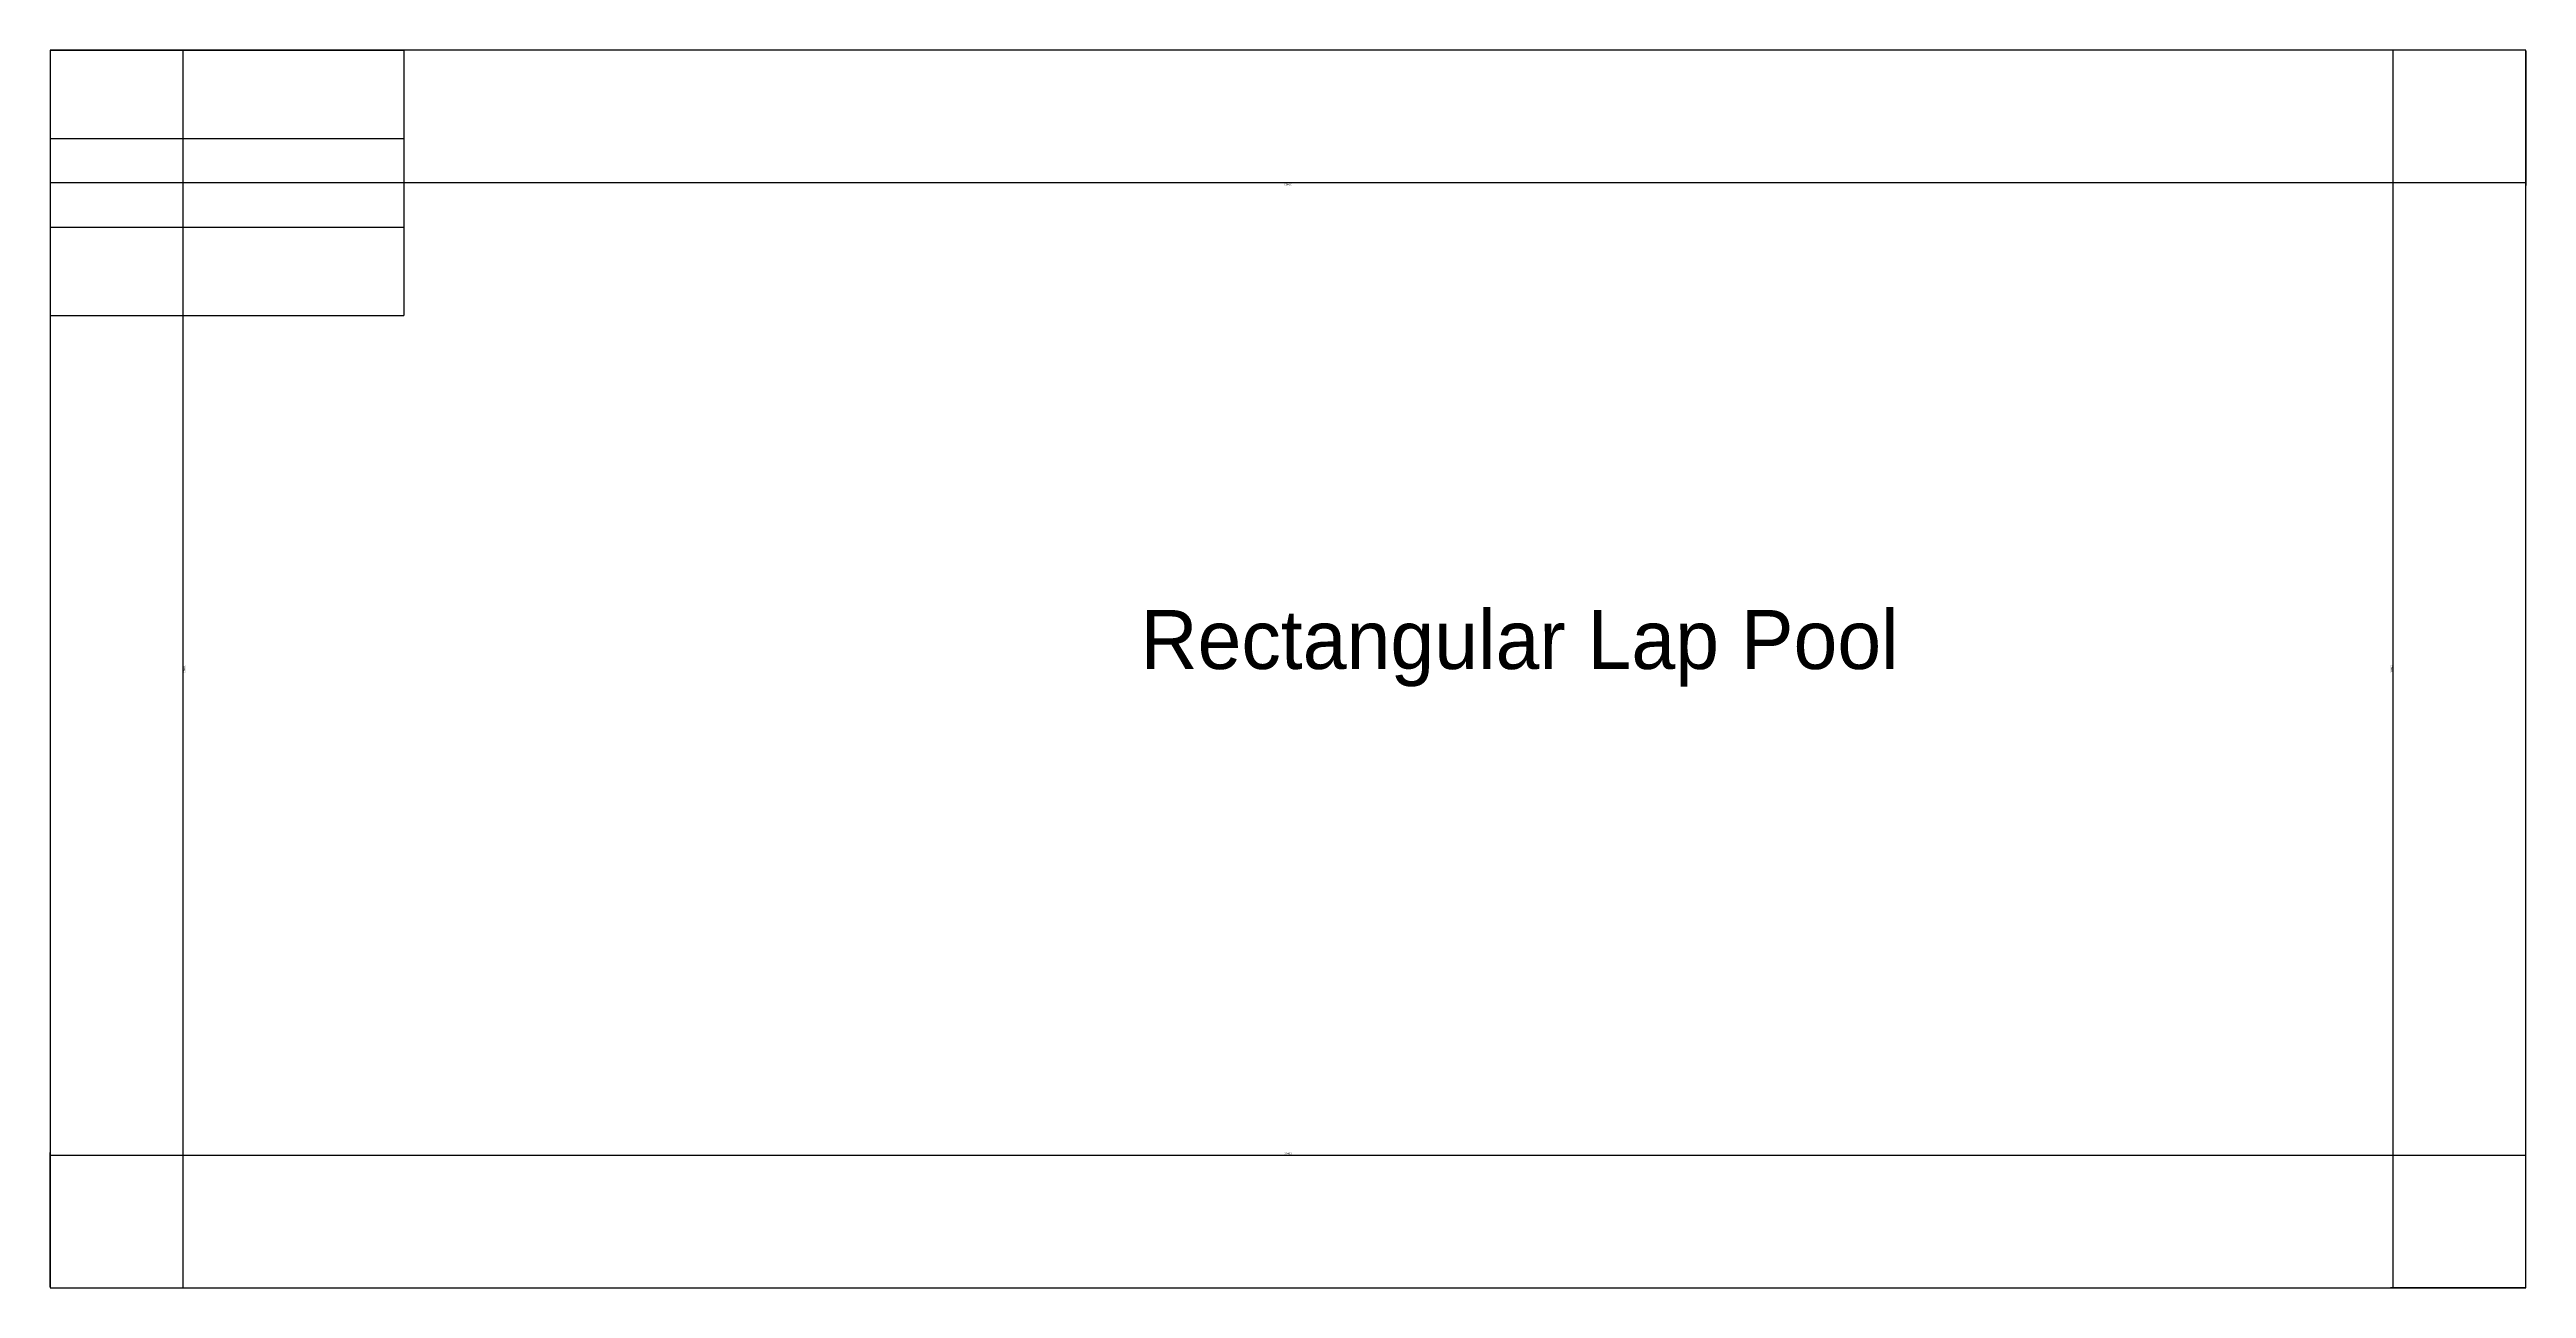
# Model space of a CAD drawing. Header units: metres. Extents: x 0 to 336, y 0 to 168.
import ezdxf

# ---------------------------------------------------------------- set-up
doc = ezdxf.new("R2010")
doc.units = ezdxf.units.M
for name, color, linetype in [('DIMENSIONS', 7, 'Continuous'), ('POOL_OUTLINE', 7, 'Continuous'), ('STAIRS', 7, 'Continuous')]:
    doc.layers.add(name, color=color, linetype=linetype)
doc.styles.add('OpenSansCondensed-Light', font='OpenSansCondensed-Light.ttf')
doc.dimstyles.new('EZDXF', dxfattribs={"dimtxt": 0.25, "dimasz": 0.175, "dimexe": 0.375, "dimexo": 0.125, "dimgap": 0.1, "dimtad": 1, "dimlfac": 100, "dimzin": 12, "dimdsep": 46, "dimtxsty": 'OpenSansCondensed-Light', "dimblk": 'ARCHTICK', "dimcen": 2.5, "dimazin": 3, "dimtfac": 0.5, "dimtmove": 2, "dimatfit": 3})

# ---------------------------------------------------------------- blocks, each defined once
blk = doc.blocks.new('_ARCHTICK')
at = {"color": 0, "linetype": 'BYBLOCK', "const_width": 0.15}
blk.add_lwpolyline([(-0.5, -0.5), (0.5, 0.5)], dxfattribs=at)

msp = doc.modelspace()

# ---------------------------------------------------------------- linework, layer by layer
at = {"layer": 'POOL_OUTLINE'}
msp.add_lwpolyline([(0, 0), (336, 0), (336, 168), (0, 168)], close=True, dxfattribs=at)
at = {"layer": 'STAIRS'}
for p, q in [((0, 168), (48, 168)), ((0, 168), (0, 132)), ((48, 168), (48, 132)), ((0, 156), (48, 156)), ((0, 144), (48, 144)), ((0, 132), (48, 132))]:
    msp.add_line(p, q, dxfattribs=at)

# ---------------------------------------------------------------- texts
at = {"layer": 'POOL_OUTLINE'}
msp.add_text('Rectangular Lap Pool', height=8, dxfattribs=at).set_placement((148, 84))

# ---------------------------------------------------------------- dimensions: what is measured, and where the dimension line sits
at = {"layer": 'DIMENSIONS'}
for base, p1, p2, angle in [((18, 168), (0, 168), (0, 0), 270), ((318, 0), (336, 0), (336, 168), 90), ((336, 150), (336, 168), (0, 168), 180)]:
    msp.add_linear_dim(base=base, p1=p1, p2=p2, angle=angle, dimstyle='EZDXF', dxfattribs=at).render()
msp.add_linear_dim(base=(0, 18), p1=(0, 0), p2=(336, 0), dimstyle='EZDXF', dxfattribs=at).render()

doc.saveas('drawing.dxf')
